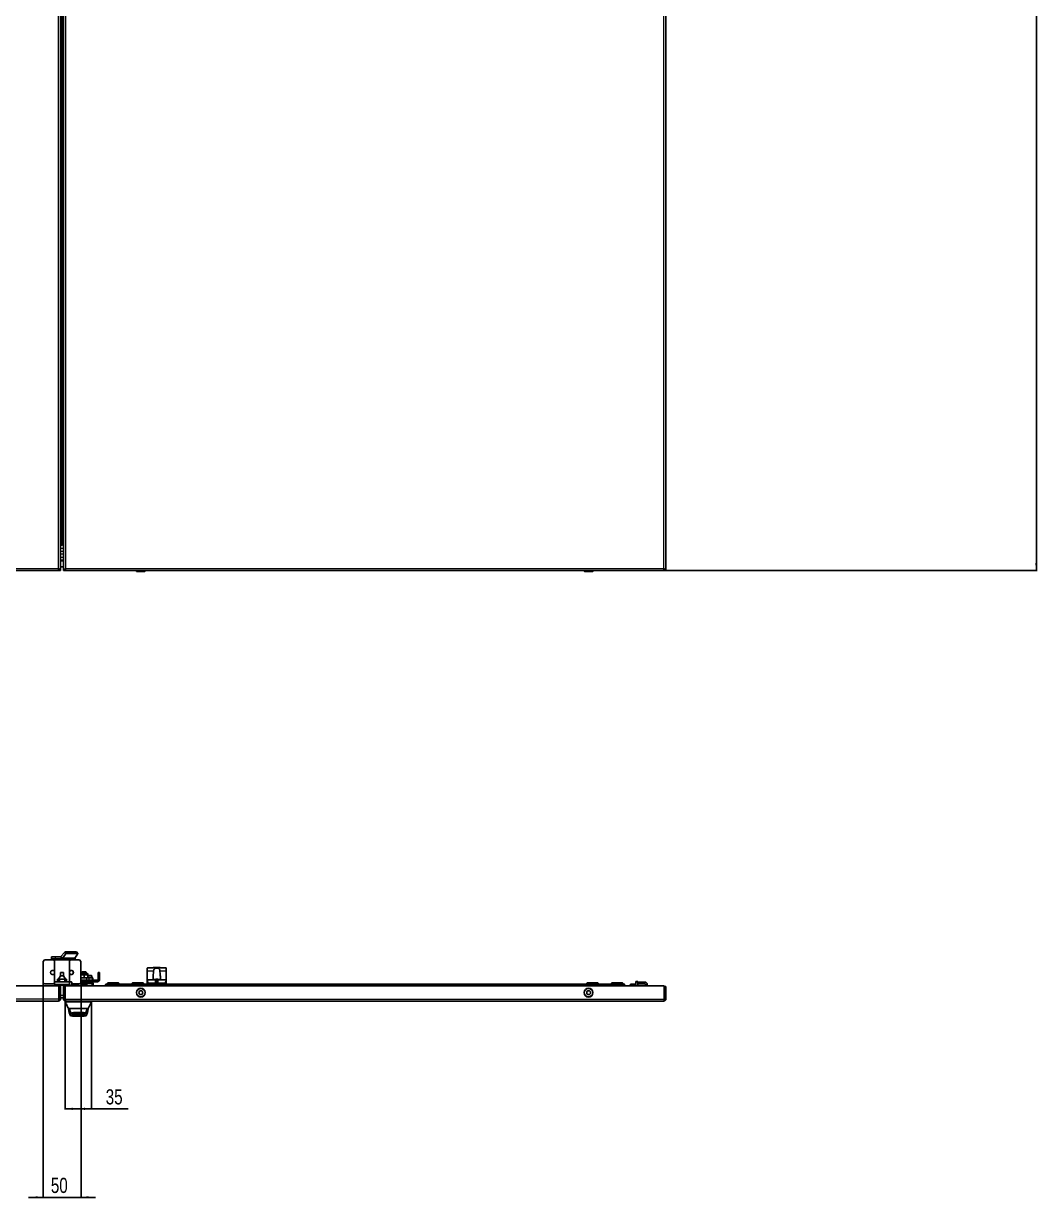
# Model space of a CAD drawing. Header units: millimetres. Extents: x -1685 to 3654, y -1920 to 1219.
# Drawn here: x 2315 to 3654, y -1920 to -370 of the extents above; entities that cross this region are included whole.
import ezdxf

# ---------------------------------------------------------------- set-up
doc = ezdxf.new("R2010")
doc.units = ezdxf.units.MM
doc.layers.add('FORMAT', color=7, linetype='Continuous')
doc.styles.add('SLDTEXTSTYLE0', font='TXT', dxfattribs={"width": 0.75})
doc.dimstyles.new('SLDDIMSTYLE0', dxfattribs={"dimtxt": 20, "dimasz": 10, "dimexe": 0, "dimexo": 0.0625, "dimgap": 5, "dimtad": 2, "dimdec": 1, "dimrnd": 1e-09, "dimzin": 12, "dimdsep": 46, "dimtxsty": 'SLDTEXTSTYLE0', "dimsah": 1, "dimcen": 0.09, "dimadec": 0, "dimazin": 3, "dimtfac": 1, "dimtofl": 0, "dimtmove": 0, "dimatfit": 3, "dimfxl": 0, "dimfrac": 2, "dimtolj": 1, "dimtzin": 12, "dimarcsym": 0})
doc.dimstyles.new('SLDDIMSTYLE1', dxfattribs={"dimtxt": 20, "dimasz": 10, "dimexe": 0, "dimexo": 0.0625, "dimgap": 5, "dimtad": 2, "dimdec": 1, "dimrnd": 1e-09, "dimzin": 12, "dimdsep": 46, "dimtxsty": 'SLDTEXTSTYLE0', "dimsah": 1, "dimcen": 0.09, "dimadec": 0, "dimazin": 3, "dimtfac": 1, "dimtmove": 0, "dimatfit": 0, "dimfxl": 0, "dimfrac": 2, "dimtolj": 1, "dimtzin": 12, "dimarcsym": 0})

# ---------------------------------------------------------------- blocks, each defined once
blk = doc.blocks.new('_D')
at = {"layer": 'FORMAT'}
for p, q in [((3161, 863.3), (3653.2, 863.3)), ((3652.2, -1091.7), (3652.2, 863.3)), ((3161, -1091.7), (3653.2, -1091.7))]:
    blk.add_line(p, q, dxfattribs=at)
for points in [[(3652.2, 863.3), (3650.6, 853.3), (3653.7, 853.3)], [(3652.2, -1091.7), (3653.7, -1081.7), (3650.6, -1081.7)]]:
    blk.add_solid(points, dxfattribs=at)
at = {"layer": 'FORMAT', "insert": (3626.4, -143.7), "char_height": 20, "attachment_point": 1, "rotation": 90, "style": 'SLDTEXTSTYLE0'}
blk.add_mtext('1955', dxfattribs=at)
blk = doc.blocks.new('_D_13')
at = {"layer": 'FORMAT'}
for p, q in [((2341.3, -1634.9), (2341.3, -1919.5)), ((2391.3, -1634.9), (2391.3, -1919.5)), ((2341.3, -1918.5), (2322, -1918.5)), ((2391.3, -1918.5), (2341.3, -1918.5)), ((2391.3, -1918.5), (2410.5, -1918.5))]:
    blk.add_line(p, q, dxfattribs=at)
for points in [[(2341.3, -1918.5), (2331.3, -1916.9), (2331.3, -1920)], [(2391.3, -1918.5), (2401.3, -1920), (2401.3, -1916.9)]]:
    blk.add_solid(points, dxfattribs=at)
at = {"layer": 'FORMAT', "insert": (2351.5, -1892.7), "char_height": 20, "attachment_point": 1, "style": 'SLDTEXTSTYLE0'}
blk.add_mtext('50', dxfattribs=at)
blk = doc.blocks.new('_D_14')
at = {"layer": 'FORMAT'}
for p, q in [((2370.3, -1660.5), (2370.3, -1802.7)), ((2405.3, -1660.5), (2405.3, -1802.7)), ((2370.3, -1801.7), (2405.3, -1801.7)), ((2405.3, -1801.7), (2453.4, -1801.7))]:
    blk.add_line(p, q, dxfattribs=at)
for points in [[(2370.3, -1801.7), (2380.3, -1803.2), (2380.3, -1800.2)], [(2405.3, -1801.7), (2395.3, -1800.2), (2395.3, -1803.2)]]:
    blk.add_solid(points, dxfattribs=at)
at = {"layer": 'FORMAT', "insert": (2423.9, -1775.9), "char_height": 20, "attachment_point": 1, "style": 'SLDTEXTSTYLE0'}
blk.add_mtext('35', dxfattribs=at)

msp = doc.modelspace()

# ---------------------------------------------------------------- linework, layer by layer
at = {"color": 8, "linetype": 'Continuous', "lineweight": 18}
for p, q in [((2361.65, -1089.07), (2361.65, 860.73)), ((3160.65, -1089.07), (3160.65, 860.73)), ((2365.27, -1058.8), (2365.27, 830.46)), ((2365.74, 830.48), (2365.74, -1058.82)), ((2366.31, -1058.48), (2366.31, 830.15)), ((2367.66, 830.15), (2367.66, -1058.48)), ((2370.85, -191.51), (2370.85, -1089.07)), ((2364.25, -1061.85), (2368.25, -1061.85)), ((2364.25, -1066.18), (2368.25, -1066.18)), ((2364.25, -1069.4), (2368.25, -1069.4)), ((2364.25, -1073.73), (2368.25, -1073.73)), ((2364.25, -1077.5), (2368.25, -1077.5)), ((2364.25, -1078.94), (2368.25, -1078.94)), ((1571.85, -1089.07), (2361.65, -1089.07)), ((2370.85, -1089.07), (3160.65, -1089.07)), ((2464.5, -1092.42), (2473.4, -1092.42)), ((2473.4, -1092.42), (2476, -1092.42)), ((3055.5, -1092.42), (3067, -1092.42)), ((2371.44, -1597.42), (2369.61, -1595.29)), ((2372.56, -1596.71), (2370.72, -1594.59)), ((2386.69, -1596.71), (2384.85, -1594.59)), ((2357.53, -1603.97), (2357.53, -1600.97)), ((2364.48, -1600.97), (2364.48, -1603.97)), ((2364.84, -1600.79), (2366.68, -1602.92)), ((2383.15, -1602.92), (2366.68, -1602.92)), ((2368.26, -1622.35), (2364.25, -1622.35)), ((2391.25, -1623.99), (2400.25, -1623.99)), ((2405.75, -1626.55), (2400.32, -1626.55)), ((2487.16, -1619.95), (2478.76, -1619.95)), ((2503.76, -1619.95), (2495.35, -1619.95)), ((2376.25, -1638.94), (2356.25, -1638.94)), ((2362.25, -1630.85), (2362.25, -1634.35)), ((2370.25, -1630.85), (2370.25, -1634.35)), ((2378.88, -1637.45), (2381.56, -1637.45)), ((2383.55, -1637.55), (2381.55, -1637.55)), ((2383.56, -1637.45), (2384.33, -1637.45)), ((2384.75, -1639.45), (2384.75, -1637.85)), ((2388.85, -1638.61), (2385.65, -1638.61)), ((2389.75, -1636.35), (2390.44, -1636.35)), ((2400.19, -1636.15), (2389.95, -1636.15)), ((2400.28, -1635.95), (2390.15, -1635.95)), ((2398.95, -1631.95), (2398.95, -1628.95)), ((2400.08, -1636.35), (2404.25, -1636.35)), ((2400.65, -1636.15), (2400.19, -1636.15)), ((2400.75, -1635.95), (2400.28, -1635.95)), ((2402.03, -1631.95), (2402.03, -1628.95)), ((2403.95, -1635.95), (2403.95, -1633.95)), ((2405.75, -1637.85), (2405.75, -1639.45)), ((2406.19, -1637.55), (2407.55, -1637.55)), ((2406.49, -1631.95), (2406.49, -1628.95)), ((2413.15, -1631.95), (2413.15, -1633.95)), ((2413.75, -1631.35), (2415.75, -1631.35)), ((2424.05, -1637.75), (2423.75, -1637.75)), ((2424.05, -1637.45), (2424.05, -1637.75)), ((2448.45, -1637.75), (2424.05, -1637.75)), ((2424.05, -1637.75), (2424.05, -1639.45)), ((2429.85, -1637.25), (2429.85, -1637.45)), ((2448.45, -1637.45), (2448.45, -1637.75)), ((2448.45, -1639.45), (2448.45, -1637.75)), ((2448.75, -1637.75), (2448.45, -1637.75)), ((2480.26, -1635.45), (2489.76, -1635.45)), ((2480.26, -1635.45), (2480.26, -1637.45)), ((2487.87, -1631.35), (2487.87, -1631.45)), ((2489.39, -1635.97), (2489.53, -1636.45)), ((2489.76, -1635.45), (2489.76, -1631.45)), ((2489.76, -1635.45), (2490.26, -1635.45)), ((2489.76, -1635.48), (2489.76, -1635.45)), ((2489.76, -1635.48), (2490.26, -1635.48)), ((2492.26, -1635.45), (2490.26, -1635.45)), ((2492.26, -1635.45), (2492.76, -1635.45)), ((2492.26, -1635.48), (2492.76, -1635.48)), ((2492.76, -1631.45), (2492.76, -1635.45)), ((2492.76, -1635.45), (2492.76, -1635.48)), ((2492.76, -1635.45), (2502.26, -1635.45)), ((2492.98, -1636.45), (2493.12, -1635.97)), ((2502.26, -1637.45), (2502.26, -1635.45)), ((3084.05, -1637.75), (3083.75, -1637.75)), ((3084.05, -1637.75), (3084.05, -1637.45)), ((3084.05, -1637.75), (3084.05, -1639.45)), ((3108.45, -1637.75), (3084.05, -1637.75)), ((3092.88, -1637.25), (3092.88, -1637.45)), ((3108.45, -1637.45), (3108.45, -1637.75)), ((3108.45, -1639.45), (3108.45, -1637.75)), ((3108.75, -1637.75), (3108.45, -1637.75)), ((3116.8, -1637.4), (3116.8, -1639.45)), ((3122.45, -1639.4), (3122.45, -1639.45)), ((3126.2, -1634.4), (3123.7, -1634.4)), ((3135.7, -1636.9), (3135.7, -1634.4)), ((3136.2, -1637.4), (3138.7, -1637.4)), ((2361.95, -1656.85), (1571.55, -1656.85)), ((2362.25, -1652.09), (2361.95, -1652.09)), ((2368.25, -1652.09), (2364.25, -1652.09)), ((2370.55, -1656.85), (3160.95, -1656.85)), ((2375.75, -1660.45), (2375.75, -1659.45)), ((2399.75, -1660.45), (2399.75, -1659.45))]:
    msp.add_line(p, q, dxfattribs=at)
at = {"color": 7, "linetype": 'Continuous', "lineweight": 25}
for p, q in [((2364.25, -1091.67), (2364.25, 863.33)), ((2368.25, 863.33), (2368.25, -1091.67)), ((3163.25, -1091.67), (3163.25, 863.33)), ((2364.25, -1053.87), (2364.39, -1053.87)), ((2364.25, -1057.87), (2364.8, -1057.87)), ((1571.55, -1091.67), (2361.95, -1091.67)), ((2361.95, -1089.95), (2361.95, -1091.67)), ((2364.25, -1091.67), (2362.25, -1091.67)), ((2364.25, -1086.67), (2368.25, -1086.67)), ((2368.25, -1091.67), (2370.25, -1091.67)), ((2370.55, -1091.67), (2370.55, -1089.97)), ((2370.55, -1091.67), (3160.95, -1091.67)), ((2464.5, -1091.67), (2464.5, -1092.42)), ((2473.26, -1092.67), (2464.75, -1092.67)), ((2475.75, -1092.67), (2473.26, -1092.67)), ((2476, -1092.42), (2476, -1091.67)), ((3055.5, -1091.67), (3055.5, -1092.42)), ((3066.75, -1092.67), (3055.75, -1092.67)), ((3067, -1092.42), (3067, -1091.67)), ((3160.95, -1089.67), (3160.95, -1091.67)), ((3163.25, -1091.67), (3161.25, -1091.67)), ((2369.61, -1595.29), (2364.84, -1600.79)), ((2384.85, -1594.59), (2370.72, -1594.59)), ((2386.98, -1596.81), (2385.14, -1594.69)), ((2343.25, -1605.35), (2341.25, -1607.35)), ((2341.25, -1634.85), (2341.25, -1607.35)), ((2343.25, -1605.35), (2354.5, -1605.35)), ((2352.53, -1600.97), (2352.53, -1603.97)), ((2357.53, -1600.97), (2352.53, -1600.97)), ((2357.53, -1603.97), (2352.53, -1603.97)), ((2356.25, -1607.1), (2354.5, -1605.35)), ((2376.25, -1605.35), (2356.25, -1605.35)), ((2356.25, -1605.35), (2356.25, -1634.35)), ((2364.48, -1600.97), (2357.53, -1600.97)), ((2364.48, -1603.97), (2357.53, -1603.97)), ((2381, -1603.97), (2364.48, -1603.97)), ((2371.44, -1597.42), (2366.68, -1602.92)), ((2386.69, -1596.71), (2372.56, -1596.71)), ((2376.25, -1605.35), (2376.25, -1634.35)), ((2378, -1605.35), (2376.25, -1607.1)), ((2378, -1605.35), (2389.25, -1605.35)), ((2383.76, -1604.27), (2380.76, -1604.27)), ((2380.76, -1605.35), (2380.76, -1604.27)), ((2383.15, -1602.92), (2386.72, -1597.8)), ((2383.76, -1605.35), (2383.76, -1604.27)), ((2391.25, -1607.35), (2389.25, -1605.35)), ((2391.25, -1607.35), (2391.25, -1634.85)), ((2364.25, -1626.35), (2361.75, -1630.85)), ((2364.25, -1622.35), (2364.25, -1626.35)), ((2364.25, -1626.35), (2368.26, -1626.35)), ((2364.75, -1621.85), (2367.76, -1621.85)), ((2368.26, -1622.35), (2368.26, -1626.35)), ((2368.26, -1626.35), (2370.75, -1630.85)), ((2380.76, -1620.6), (2380.76, -1619.97)), ((2380.76, -1620.6), (2381.2, -1620.6)), ((2380.76, -1623.74), (2380.76, -1620.6)), ((2391.29, -1622.95), (2391.25, -1622.95)), ((2391.25, -1624.95), (2392.86, -1624.95)), ((2391.29, -1622.95), (2399.22, -1622.95)), ((2392.75, -1620.95), (2392.25, -1621.45)), ((2392.25, -1621.45), (2392.25, -1622.95)), ((2398, -1621.45), (2392.25, -1621.45)), ((2392.75, -1620.95), (2397.54, -1620.95)), ((2395.39, -1625.4), (2392.86, -1624.95)), ((2397.86, -1624.95), (2392.86, -1624.95)), ((2395.39, -1628.51), (2395.39, -1625.4)), ((2397.54, -1620.95), (2397.75, -1620.95)), ((2398.25, -1621.45), (2397.75, -1620.95)), ((2400.32, -1625.4), (2397.86, -1624.95)), ((2400.25, -1624.95), (2397.86, -1624.95)), ((2398.25, -1621.45), (2398, -1621.45)), ((2398.25, -1622.95), (2398.25, -1621.45)), ((2400.25, -1624.95), (2400.25, -1623.99)), ((2400.26, -1624.95), (2400.25, -1624.95)), ((2400.32, -1624.99), (2400.26, -1624.95)), ((2400.32, -1628.51), (2400.32, -1625.4)), ((2400.32, -1625.95), (2405.15, -1625.95)), ((2400.65, -1625.95), (2400.65, -1625.4)), ((2405.75, -1628.95), (2405.75, -1626.55)), ((2413.75, -1631.35), (2413.75, -1621.95)), ((2415.75, -1621.95), (2413.75, -1621.95)), ((2415.75, -1631.35), (2415.75, -1621.95)), ((2478.76, -1616.12), (2478.76, -1619.95)), ((2478.76, -1631.45), (2478.76, -1619.95)), ((2485.77, -1615.56), (2480.26, -1615.56)), ((2486.67, -1615.51), (2486.14, -1615.51)), ((2486.41, -1627.24), (2486.41, -1629.83)), ((2495.85, -1615.45), (2486.67, -1615.45)), ((2496.37, -1615.51), (2495.85, -1615.5)), ((2496.11, -1629.83), (2496.11, -1627.24)), ((2502.26, -1615.56), (2496.74, -1615.56)), ((2503.76, -1616.12), (2503.76, -1619.95)), ((2503.76, -1631.45), (2503.76, -1619.95)), ((1571.55, -1639.45), (2361.95, -1639.45)), ((2341.25, -1634.85), (2343.25, -1636.85)), ((2354.5, -1636.85), (2343.25, -1636.85)), ((2354.5, -1636.85), (2356.25, -1635.1)), ((2376.25, -1634.35), (2356.25, -1634.35)), ((2356.25, -1634.35), (2356.25, -1637.85)), ((2376.25, -1637.85), (2356.25, -1637.85)), ((2356.25, -1637.85), (2356.25, -1638.94)), ((2356.25, -1638.94), (2356.25, -1639.45)), ((2360.25, -1630.85), (2360.25, -1634.35)), ((2360.25, -1630.85), (2361.75, -1630.85)), ((2361.75, -1630.85), (2370.75, -1630.85)), ((2361.95, -1656.85), (2361.95, -1639.45)), ((2364.25, -1639.45), (2362.25, -1639.45)), ((2362.25, -1656.85), (2362.25, -1639.45)), ((2362.75, -1630.85), (2362.75, -1634.35)), ((2364.25, -1656.85), (2364.25, -1639.45)), ((2368.25, -1639.45), (2370.25, -1639.45)), ((2368.25, -1656.85), (2368.25, -1639.45)), ((2369.75, -1630.85), (2369.75, -1634.35)), ((2370.25, -1656.85), (2370.25, -1639.45)), ((2370.55, -1656.85), (2370.55, -1639.45)), ((2370.55, -1639.45), (3160.95, -1639.45)), ((2370.75, -1630.85), (2372.25, -1630.85)), ((2372.25, -1634.35), (2372.25, -1630.85)), ((2376.25, -1633.95), (2378.88, -1633.95)), ((2376.25, -1634.35), (2376.25, -1637.85)), ((2376.25, -1637.85), (2376.25, -1638.94)), ((2376.25, -1638.94), (2376.25, -1639.45)), ((2379.32, -1634.39), (2378.59, -1639.45)), ((2381.55, -1637.85), (2378.82, -1637.85)), ((2379.32, -1634.39), (2378.88, -1633.95)), ((2389.25, -1636.85), (2378.96, -1636.85)), ((2381.62, -1636.85), (2381.55, -1637.55)), ((2381.55, -1639.45), (2381.55, -1637.55)), ((2383.55, -1639.45), (2383.55, -1637.55)), ((2384.25, -1637.85), (2383.55, -1637.85)), ((2384.25, -1637.85), (2384.25, -1639.45)), ((2385.65, -1638.4), (2385.65, -1639.45)), ((2388.85, -1638.4), (2385.65, -1638.4)), ((2385.65, -1639.15), (2388.85, -1639.15)), ((2388.85, -1639.45), (2388.85, -1638.4)), ((2389.25, -1636.85), (2391.25, -1634.85)), ((2398.95, -1628.95), (2391.25, -1628.95)), ((2391.25, -1631.95), (2413.15, -1631.95)), ((2391.25, -1633.95), (2413.15, -1633.95)), ((2395.39, -1628.51), (2392.86, -1628.95)), ((2393.9, -1637.8), (2393.9, -1637.85)), ((2394.19, -1637.4), (2394.19, -1637.85)), ((2394.2, -1637.85), (2394.2, -1637.4)), ((2394.37, -1637.85), (2394.2, -1637.82)), ((2394.37, -1637.39), (2394.37, -1637.85)), ((2394.41, -1637.85), (2394.41, -1637.39)), ((2395.17, -1637.77), (2395.17, -1637.85)), ((2395.2, -1637.79), (2395.2, -1637.85)), ((2395.25, -1637.82), (2395.2, -1637.85)), ((2396.1, -1637.85), (2396.1, -1637.53)), ((2396.31, -1637.85), (2396.31, -1637.82)), ((2396.61, -1637.75), (2396.61, -1637.85)), ((2396.64, -1637.75), (2396.64, -1637.85)), ((2400.32, -1628.51), (2397.86, -1628.95)), ((2402.03, -1628.95), (2398.95, -1628.95)), ((2400.25, -1628.95), (2400.26, -1628.95)), ((2404.25, -1635.85), (2400.72, -1635.85)), ((2400.75, -1635.95), (2400.75, -1633.95)), ((2406.49, -1628.95), (2402.03, -1628.95)), ((2406.25, -1639.45), (2406.25, -1637.85)), ((2406.76, -1628.95), (2406.49, -1628.95)), ((2406.76, -1631.95), (2406.76, -1628.95)), ((2407.55, -1637.55), (2407.55, -1639.45)), ((2423.75, -1639.45), (2423.75, -1637.75)), ((2424.05, -1637.45), (2448.45, -1637.45)), ((2426.75, -1635.45), (2426.25, -1635.95)), ((2426.25, -1635.95), (2426.25, -1637.45)), ((2441.25, -1635.95), (2426.25, -1635.95)), ((2426.75, -1635.45), (2440.75, -1635.45)), ((2428.61, -1637.25), (2428.61, -1637.45)), ((2432.42, -1637.25), (2432.42, -1637.45)), ((2432.42, -1637.25), (2433.22, -1637.25)), ((2433.22, -1637.25), (2433.22, -1637.45)), ((2433.22, -1637.25), (2435.1, -1637.25)), ((2434.55, -1637.25), (2434.55, -1637.23)), ((2435.1, -1637.25), (2435.1, -1637.45)), ((2435.1, -1637.25), (2436.14, -1637.25)), ((2436.14, -1637.25), (2436.14, -1637.45)), ((2436.14, -1637.25), (2437.55, -1637.25)), ((2437.71, -1637.23), (2437.71, -1637.45)), ((2437.8, -1637.25), (2437.8, -1637.45)), ((2437.8, -1637.25), (2439.16, -1637.25)), ((2439.16, -1637.25), (2439.16, -1637.45)), ((2439.16, -1637.25), (2441.15, -1637.25)), ((2441.25, -1635.95), (2440.75, -1635.45)), ((2441.15, -1637.25), (2441.15, -1637.45)), ((2441.15, -1637.25), (2444.11, -1637.25)), ((2441.25, -1637.25), (2441.25, -1635.95)), ((2444.11, -1637.25), (2444.11, -1637.45)), ((3083.75, -1637.45), (2448.75, -1637.45)), ((2448.75, -1637.45), (2448.75, -1637.75)), ((2448.75, -1637.75), (2448.75, -1638.4)), ((2448.75, -1638.4), (2448.75, -1639.45)), ((2459.25, -1635.45), (2458.75, -1635.95)), ((2458.75, -1635.95), (2458.75, -1637.45)), ((2473.75, -1635.95), (2458.75, -1635.95)), ((2459.25, -1635.45), (2473.25, -1635.45)), ((2473.75, -1635.95), (2473.25, -1635.45)), ((2473.75, -1637.45), (2473.75, -1635.95)), ((2478.76, -1632.33), (2478.76, -1631.45)), ((2478.76, -1631.45), (2492.26, -1631.45)), ((2478.76, -1637.45), (2478.76, -1632.33)), ((2483.63, -1631.35), (2483.63, -1631.45)), ((2483.78, -1631.35), (2483.78, -1631.45)), ((2483.9, -1631.35), (2483.9, -1631.45)), ((2484.71, -1631.35), (2483.9, -1631.35)), ((2484.71, -1631.35), (2484.71, -1631.45)), ((2484.86, -1631.35), (2484.86, -1631.45)), ((2484.98, -1631.35), (2484.98, -1631.45)), ((2485.31, -1631.35), (2485.31, -1631.45)), ((2485.5, -1631.35), (2485.5, -1631.45)), ((2486.03, -1631.35), (2486.03, -1631.45)), ((2486.51, -1631.35), (2486.51, -1631.45)), ((2486.68, -1631.35), (2486.68, -1631.45)), ((2487.13, -1631.35), (2487.13, -1631.45)), ((2487.28, -1631.35), (2487.28, -1631.45)), ((2487.4, -1631.35), (2487.4, -1631.45)), ((2487.71, -1631.35), (2487.71, -1631.45)), ((2488.99, -1631.35), (2487.87, -1631.35)), ((2488.99, -1631.35), (2488.99, -1631.45)), ((2489.12, -1631.35), (2489.12, -1631.45)), ((2489.32, -1631.35), (2489.32, -1631.45)), ((2489.33, -1631.35), (2489.33, -1631.45)), ((2489.92, -1631.35), (2489.33, -1631.35)), ((2489.92, -1631.35), (2489.92, -1631.45)), ((2490.82, -1631.35), (2490.24, -1631.35)), ((2490.26, -1631.45), (2492.26, -1631.45)), ((2490.26, -1635.45), (2490.26, -1631.45)), ((2490.26, -1635.45), (2490.26, -1635.48)), ((2490.53, -1631.13), (2490.51, -1630.9)), ((2490.75, -1631.13), (2490.73, -1630.83)), ((2490.82, -1631.35), (2490.82, -1631.45)), ((2490.83, -1631.35), (2490.83, -1631.45)), ((2490.83, -1631.35), (2491.01, -1631.35)), ((2491.01, -1631.35), (2491.01, -1631.45)), ((2491.01, -1631.35), (2491.01, -1631.35)), ((2491.02, -1631.35), (2491.02, -1631.45)), ((2491.18, -1631.35), (2491.18, -1631.45)), ((2491.98, -1631.35), (2491.18, -1631.35)), ((2491.98, -1631.35), (2491.98, -1631.45)), ((2492.12, -1631.35), (2492.12, -1631.45)), ((2492.2, -1630.85), (2492.2, -1630.83)), ((2492.24, -1631.35), (2492.24, -1631.45)), ((2492.26, -1631.45), (2492.26, -1635.45)), ((2492.26, -1635.48), (2492.26, -1635.45)), ((2492.27, -1631.39), (2492.53, -1631.38)), ((2492.67, -1631.35), (2492.67, -1631.45)), ((2492.76, -1630.94), (2492.76, -1630.9)), ((2492.76, -1631.45), (2503.76, -1631.45)), ((2492.79, -1631.35), (2492.79, -1631.45)), ((2493.16, -1631.35), (2493.16, -1631.45)), ((2493.41, -1631.35), (2493.41, -1631.45)), ((2493.53, -1631.35), (2493.53, -1631.45)), ((2493.68, -1631.35), (2493.68, -1631.45)), ((2493.8, -1631.35), (2493.8, -1631.45)), ((2494.23, -1631.35), (2494.23, -1631.45)), ((2494.26, -1631.35), (2494.23, -1631.35)), ((2494.26, -1631.35), (2494.26, -1631.45)), ((2494.3, -1631.35), (2494.3, -1631.45)), ((2494.46, -1631.35), (2494.46, -1631.45)), ((2494.81, -1631.35), (2494.81, -1631.45)), ((2495.3, -1631.35), (2495.3, -1631.45)), ((2495.5, -1631.35), (2495.5, -1631.45)), ((2495.84, -1631.35), (2495.84, -1631.45)), ((2495.99, -1631.35), (2495.99, -1631.45)), ((2497.06, -1631.35), (2495.99, -1631.35)), ((2497.06, -1631.35), (2497.06, -1631.45)), ((2497.37, -1631.35), (2497.37, -1631.45)), ((2497.53, -1631.35), (2497.53, -1631.45)), ((2497.91, -1631.35), (2497.91, -1631.45)), ((2498.66, -1631.35), (2497.91, -1631.35)), ((2498.66, -1631.35), (2498.66, -1631.45)), ((2503.76, -1632.33), (2503.76, -1631.45)), ((2503.76, -1632.33), (2503.76, -1637.45)), ((3059.25, -1635.45), (3058.75, -1635.95)), ((3058.75, -1635.95), (3058.75, -1637.45)), ((3073.75, -1635.95), (3058.75, -1635.95)), ((3059.25, -1635.45), (3073.25, -1635.45)), ((3073.75, -1635.95), (3073.25, -1635.45)), ((3073.75, -1637.45), (3073.75, -1635.95)), ((3083.75, -1637.45), (3083.75, -1637.75)), ((3083.75, -1638.4), (3083.75, -1637.75)), ((3083.75, -1638.4), (3083.75, -1639.45)), ((3084.05, -1637.45), (3108.45, -1637.45)), ((3088.4, -1637.25), (3088.4, -1637.45)), ((3088.4, -1637.25), (3088.76, -1637.25)), ((3088.76, -1637.25), (3088.76, -1637.45)), ((3088.76, -1637.25), (3089, -1637.25)), ((3089, -1637.25), (3089, -1637.45)), ((3089, -1637.25), (3089.11, -1637.25)), ((3089.11, -1637.25), (3089.11, -1637.45)), ((3090.14, -1637.25), (3090.14, -1637.45)), ((3090.14, -1637.25), (3090.79, -1637.25)), ((3090.82, -1637.25), (3090.82, -1637.45)), ((3090.82, -1637.25), (3091.15, -1637.25)), ((3091.15, -1637.25), (3091.15, -1637.45)), ((3091.75, -1635.45), (3091.25, -1635.95)), ((3091.25, -1635.95), (3091.25, -1637.25)), ((3106.25, -1635.95), (3091.25, -1635.95)), ((3091.75, -1635.45), (3105.75, -1635.45)), ((3094.47, -1637.45), (3094.47, -1637.23)), ((3094.6, -1637.25), (3095.38, -1637.25)), ((3095.38, -1637.25), (3095.38, -1637.45)), ((3095.38, -1637.25), (3096.18, -1637.25)), ((3096.18, -1637.25), (3096.18, -1637.45)), ((3096.18, -1637.25), (3096.67, -1637.25)), ((3096.67, -1637.25), (3096.67, -1637.45)), ((3096.67, -1637.25), (3098.06, -1637.25)), ((3097.69, -1637.23), (3097.69, -1637.25)), ((3098.06, -1637.25), (3098.06, -1637.45)), ((3098.06, -1637.25), (3099.1, -1637.25)), ((3099.1, -1637.25), (3099.1, -1637.45)), ((3100.15, -1637.25), (3100.15, -1637.45)), ((3100.15, -1637.25), (3102.12, -1637.25)), ((3102.12, -1637.25), (3102.12, -1637.45)), ((3102.12, -1637.25), (3104.11, -1637.25)), ((3104.11, -1637.25), (3104.11, -1637.45)), ((3106.25, -1635.95), (3105.75, -1635.45)), ((3106.25, -1637.45), (3106.25, -1635.95)), ((3108.75, -1637.75), (3108.75, -1639.45)), ((3116.2, -1639.45), (3116.2, -1638)), ((3122.2, -1637.4), (3116.8, -1637.4)), ((3122.2, -1639.45), (3122.2, -1637.4)), ((3123.7, -1639.4), (3122.45, -1639.4)), ((3123.7, -1634.4), (3123.7, -1633.9)), ((3123.7, -1633.9), (3126.2, -1633.9)), ((3123.7, -1639.45), (3123.7, -1634.4)), ((3126.2, -1633.9), (3126.2, -1634.4)), ((3126.2, -1639.45), (3126.2, -1634.4)), ((3126.7, -1634.4), (3126.2, -1634.45)), ((3131.65, -1639.4), (3126.2, -1639.4)), ((3128.7, -1634.4), (3126.7, -1634.4)), ((3126.7, -1636.9), (3128.7, -1636.9)), ((3128.7, -1636.9), (3128.7, -1634.4)), ((3128.7, -1634.4), (3135.7, -1634.4)), ((3128.7, -1636.9), (3135.7, -1636.9)), ((3131.7, -1639.45), (3131.65, -1639.4)), ((3131.65, -1639.45), (3131.65, -1639.4)), ((3136.2, -1639.45), (3136.2, -1637.4)), ((3138.7, -1639.45), (3138.7, -1637.4)), ((3160.95, -1656.85), (3160.95, -1639.45)), ((3163.25, -1640.45), (3161.25, -1640.45)), ((3161.25, -1656.85), (3161.25, -1640.45)), ((3163.25, -1656.85), (3163.25, -1640.45)), ((2362.25, -1655.35), (2361.95, -1655.35)), ((2364.25, -1656.85), (2362.25, -1656.85)), ((2362.25, -1657.03), (2362.25, -1657.45)), ((2368.25, -1655.35), (2364.25, -1655.35)), ((2368.25, -1656.85), (2370.25, -1656.85)), ((2370.25, -1657.45), (2370.25, -1656.85)), ((3163.25, -1656.85), (3161.25, -1656.85)), ((2361.65, -1659.45), (1571.85, -1659.45)), ((2370.25, -1660.45), (2370.25, -1659.45)), ((2370.85, -1659.45), (2370.25, -1659.45)), ((3160.65, -1659.45), (2370.85, -1659.45)), ((2377.16, -1669.45), (2374.75, -1669.45)), ((2374.79, -1669.45), (2374.79, -1669.66)), ((2399.75, -1660.45), (2375.75, -1660.45)), ((2398.35, -1669.45), (2377.16, -1669.45)), ((2400.75, -1669.45), (2398.35, -1669.45)), ((2400.72, -1669.66), (2400.72, -1669.45)), ((2400.75, -1669.45), (2405.28, -1660.4)), ((2405.25, -1660.45), (2405.25, -1659.45)), ((2381.92, -1676.44), (2393.52, -1676.44)), ((2381.92, -1676.44), (2382.07, -1676.44))]:
    msp.add_line(p, q, dxfattribs=at)
at = {"color": 7, "linetype": 'Continuous', "lineweight": 25, "flags": 128}
for points in [[(2386.72, -1597.8), (2386.87, -1597.57), (2386.97, -1597.36), (2387.03, -1597.17), (2387.05, -1597.01), (2387.02, -1596.88), (2386.95, -1596.79), (2386.84, -1596.73), (2386.69, -1596.71)], [(2396.61, -1637.8), (2396.6, -1637.81), (2396.31, -1637.85)], [(3161.25, -1645.95), (3161.12, -1645.7), (3160.95, -1645.44)], [(3160.95, -1654.47), (3161.12, -1654.2), (3161.25, -1653.95)], [(2378.64, -1676.88), (2378.28, -1675.99), (2378.18, -1675.72)], [(2397.45, -1675.4), (2397.23, -1675.99), (2396.87, -1676.88)]]:
    msp.add_lwpolyline(points, dxfattribs=at)
at = {"color": 8, "linetype": 'Continuous', "lineweight": 18, "flags": 128}
for points in [[(3160.95, -1646.03), (3161.25, -1646.62), (3161.25, -1646.64)], [(3161.25, -1653.27), (3161.25, -1653.29), (3160.95, -1653.88)]]:
    msp.add_lwpolyline(points, dxfattribs=at)
at = {"color": 7, "linetype": 'Continuous', "lineweight": 25}
for centre, radius in [((2470.25, -1648.45), 5.75), ((3061.25, -1648.45), 5.75), ((2470.25, -1648.45), 2.5), ((3061.25, -1648.45), 2.5)]:
    msp.add_circle(centre, radius, dxfattribs=at)
at = {"color": 8, "linetype": 'Continuous', "lineweight": 18}
for centre in [(2470.25, -1648.45), (3061.25, -1648.45)]:
    msp.add_circle(centre, 5.5, dxfattribs=at)
at = {"color": 7, "linetype": 'Continuous', "lineweight": 25}
for centre, radius, start, end in [((2464.75, -1092.42), 0.25, 180, 270), ((2475.75, -1092.42), 0.25, 270, 0), ((3055.75, -1092.42), 0.25, 180, 270), ((3066.75, -1092.42), 0.25, 270, 0), ((2371.14, -1596.47), 1.93, 102.48392, 142.40224), ((2384.89, -1594.93), 0.349, 43.92833, 95.92878), ((2364.47, -1600.48), 0.488, 270.87936, 320.24354), ((2364.43, -1601.04), 2.93, 270.87936, 320.24354), ((2372.97, -1598.59), 1.93, 102.48392, 142.40224), ((2353.75, -1621.85), 2.75, 24.61998, 335.38002), ((2364.75, -1622.35), 0.5, 90, 180), ((2367.76, -1622.35), 0.5, 0, 90), ((2378.75, -1621.85), 2.75, 204.61998, 155.38002), ((2399.22, -1623.99), 1.03, 0, 90), ((2405.15, -1626.55), 0.6, 0, 90), ((2385.15, -1637.55), 1.6, 154.05552, 180), ((2395.25, -1628.95), 9, 233.1301, 260.06184), ((2395.38, -1629.23), 8.7, 247.04384, 262.19579), ((2394.97, -1631.16), 6.77, 243.84337, 260.92447), ((2394, -1630.33), 7.07, 264.24699, 275.75301), ((2395.03, -1635.2), 2.78, 231.39719, 252.55931), ((2394.59, -1633.07), 4.83, 261.51445, 261.84337), ((2394.4, -1637.69), 0.261, 216.15143, 217.25209), ((2395.33, -1629.01), 8.89, 263.76729, 264.01043), ((2395.93, -1634.98), 2.97, 239.17887, 255.2323), ((2396.1, -1636.24), 1.79, 219.07445, 243.97081), ((2394.53, -1633.64), 4.26, 278.69652, 279.04651), ((2395.98, -1633.64), 4.26, 260.95349, 261.30348), ((2394.5, -1634.78), 3.19, 285.22643, 309.29893), ((2395.09, -1636.71), 1.52, 311.59883, 339.64636), ((2395.18, -1629.01), 8.89, 275.98957, 276.23271), ((2394.98, -1630.85), 7.09, 279.44276, 293.2387), ((2395.92, -1633.07), 4.83, 278.15663, 278.48555), ((2395.4, -1629.8), 8.14, 278.72305, 291.64085), ((2395.25, -1628.95), 9, 279.93816, 306.8699), ((2398.09, -1636), 1.4, 257.05409, 282.94591), ((2400.5, -1635.95), 0.25, 306.8699, 0), ((2403.95, -1637.55), 3.6, 0, 90), ((2413.15, -1631.35), 0.6, 270, 0), ((2413.15, -1631.35), 2.6, 270, 0), ((2424.05, -1637.75), 0.3, 90, 180), ((2448.45, -1637.75), 0.3, 0, 90), ((2491.26, -1642.45), 6.25, 106.01339, 126.8699), ((2491.25, -1638.75), 8, 100.36105, 112.33165), ((2489.26, -1635.48), 1, 286.01339, 0), ((2490.5, -1634.61), 3.79, 92.89181, 101.41741), ((2491.37, -1633.07), 2.34, 111.72177, 124.60369), ((2490.58, -1638.39), 7.26, 85.75775, 94.24225), ((2490.21, -1631.42), 0.598, 60.52387, 80.98963), ((2491.01, -1638.38), 7.56, 92.05637, 94.65981), ((2490.52, -1635.17), 4.35, 79.33098, 87.2142), ((2494.51, -1631.88), 3.47, 163.53436, 167.76578), ((2491.99, -1635.17), 4.35, 92.7858, 100.66902), ((2491.5, -1638.36), 7.54, 81.91714, 87.9462), ((2492.28, -1631.35), 0.529, 98.37942, 107.95469), ((2492.01, -1634.61), 3.79, 78.58259, 87.10819), ((2493.26, -1635.48), 1, 180, 253.98661), ((2491.18, -1637.17), 6.42, 69.70137, 77.56561), ((2491.25, -1638.75), 8, 70.17456, 79.63895), ((2491.26, -1638.71), 7.96, 71.95242, 79.10923), ((2491.26, -1642.45), 6.25, 53.1301, 73.98661), ((2493.57, -1631.75), 0.629, 75.56061, 104.43939), ((3084.05, -1637.75), 0.3, 90, 180), ((3108.45, -1637.75), 0.3, 0, 90), ((3116.8, -1638), 0.6, 90, 180), ((3122.45, -1639.15), 0.25, 180, 270), ((3126.7, -1637.4), 0.5, 90, 180), ((3135.7, -1637.4), 3, 0, 90), ((3135.7, -1637.4), 0.5, 0, 90), ((3153.75, -1649.95), 7.5, 343.7398, 16.2602), ((2366.82, -1669.66), 7.98, 358.26695, 359.99994), ((2401.64, -1667.1), 27, 185.96099, 206.16954), ((2387.75, -1669.45), 11.4, 180, 210.87421), ((2387.75, -1669.45), 11.4, 329.05608, 0), ((2373.87, -1667.1), 27, 333.83046, 354.03918), ((2408.69, -1669.66), 7.98, 180, 181.7325), ((2387.75, -1597.66), 82, 262.75342, 277.24658), ((2379.1, -1676.69), 0.5, 203.04365, 263.74905), ((2387.75, -1597.66), 80, 263.74905, 276.25095), ((2396.41, -1676.69), 0.5, 276.25095, 336.95635)]:
    msp.add_arc(centre, radius, start, end, dxfattribs=at)
at = {"color": 8, "linetype": 'Continuous', "lineweight": 18}
for centre, radius, start, end in [((2491.26, -1642.45), 6.75, 106.01339, 132.20545), ((2489.26, -1635.48), 0.5, 286.01339, 0), ((2493.26, -1635.48), 0.5, 180, 253.98661), ((2491.26, -1642.45), 6.75, 47.79455, 73.98661)]:
    msp.add_arc(centre, radius, start, end, dxfattribs=at)
at = {"color": 7, "linetype": 'Continuous', "lineweight": 25}
for points in [[(2361.65, -1089.07), (2361.68, -1089.41), (2361.73, -1090.09), (2361.8, -1090.95), (2361.88, -1091.55), (2361.93, -1091.63), (2361.95, -1091.67)], [(2370.55, -1091.67), (2370.58, -1091.63), (2370.63, -1091.55), (2370.7, -1090.95), (2370.78, -1090.09), (2370.83, -1089.41), (2370.85, -1089.07)], [(3160.65, -1089.07), (3160.68, -1089.15), (3160.73, -1089.3), (3160.8, -1089.5), (3160.88, -1089.64), (3160.93, -1089.66), (3160.95, -1089.67)], [(3160.65, -1089.07), (3160.68, -1089.41), (3160.73, -1090.09), (3160.8, -1090.95), (3160.88, -1091.55), (3160.93, -1091.63), (3160.95, -1091.67)], [(3161.25, -1091.67), (3161.22, -1091.24), (3161.14, -1090.37), (3160.82, -1089.5), (3160.65, -1089.07)], [(3163.25, -1091.67), (3163.22, -1091.45), (3163.14, -1091.02), (3162.54, -1090.37), (3161.68, -1089.72), (3161, -1089.29), (3160.65, -1089.07)], [(2380.46, -1603.97), (2380.54, -1603.99), (2380.7, -1604.03), (2380.74, -1604.19), (2380.76, -1604.27)], [(2383.15, -1602.92), (2383, -1603.07), (2382.71, -1603.39), (2382.17, -1603.71), (2381.6, -1603.93), (2381.2, -1603.96), (2381, -1603.97)], [(2404.25, -1635.85), (2404.52, -1635.88), (2405.04, -1635.94), (2405.7, -1636.41), (2406.16, -1637.07), (2406.22, -1637.59), (2406.25, -1637.85)], [(2361.65, -1657.45), (2361.82, -1657.42), (2362.14, -1657.34), (2362.22, -1657.02), (2362.25, -1656.85)], [(2361.65, -1659.45), (2362, -1659.41), (2362.68, -1659.34), (2363.54, -1658.74), (2364.14, -1657.88), (2364.22, -1657.19), (2364.25, -1656.85)], [(2361.95, -1656.85), (2361.93, -1657.19), (2361.88, -1657.88), (2361.8, -1658.74), (2361.73, -1659.34), (2361.68, -1659.41), (2361.65, -1659.45)], [(2370.85, -1659.45), (2370.83, -1659.41), (2370.78, -1659.34), (2370.7, -1658.74), (2370.63, -1657.88), (2370.58, -1657.19), (2370.55, -1656.85)], [(3160.95, -1656.85), (3160.93, -1657.19), (3160.88, -1657.88), (3160.8, -1658.74), (3160.73, -1659.34), (3160.68, -1659.41), (3160.65, -1659.45)]]:
    msp.add_open_spline(points, degree=3, dxfattribs=at)
for points, knots in [([(2362.25, -1091.67), (2362.23, -1091.29), (2362.18, -1090.67), (2361.92, -1089.8), (2361.74, -1089.31), (2361.65, -1089.07)], [0, 0, 0, 0, 0.4375, 0.7156903, 1, 1, 1, 1]), ([(2364.25, -1091.67), (2364.23, -1091.48), (2364.16, -1091.08), (2363.63, -1090.45), (2362.76, -1089.77), (2362.03, -1089.31), (2361.65, -1089.07)], [0, 0, 0, 0, 0.2135062, 0.4683221, 0.7232409, 1, 1, 1, 1]), ([(2370.85, -1089.07), (2370.57, -1089.25), (2369.93, -1089.65), (2369.08, -1090.28), (2368.4, -1090.96), (2368.3, -1091.43), (2368.25, -1091.67)], [0, 0, 0, 0, 0.2113527, 0.4661677, 0.7210903, 1, 1, 1, 1]), ([(2370.85, -1089.07), (2370.72, -1089.45), (2370.49, -1090.07), (2370.29, -1090.94), (2370.27, -1091.42), (2370.25, -1091.67)], [0, 0, 0, 0, 0.4375, 0.7156903, 1, 1, 1, 1]), ([(2383.3, -1602.7), (2383.37, -1602.8), (2383.7, -1603.25), (2383.73, -1603.82), (2383.76, -1604.27)], [0, 0, 0, 0, 0.2227295, 1, 1, 1, 1]), ([(2392.86, -1624.95), (2392.8, -1624.95), (2392.26, -1624.96), (2391.73, -1625.1), (2391.25, -1625.22)], [0, 0, 0, 0, 0.1108998, 1, 1, 1, 1]), ([(2397.86, -1624.95), (2397.8, -1624.95), (2396.97, -1624.96), (2396.15, -1625.19), (2395.39, -1625.4)], [0, 0, 0, 0, 0.07020058, 1, 1, 1, 1]), ([(2400.25, -1624.95), (2400.26, -1624.96), (2400.28, -1624.98), (2400.31, -1625.22), (2400.32, -1625.4)], [0, 0, 0, 0, 0.2686336, 1, 1, 1, 1]), ([(2400.65, -1625.4), (2400.61, -1625.33), (2400.5, -1625.14), (2400.39, -1625.08), (2400.32, -1625.05)], [0, 0, 0, 0, 0.3559578, 1, 1, 1, 1]), ([(2480.26, -1615.56), (2480.09, -1615.56), (2479.75, -1615.57), (2479.31, -1615.63), (2478.97, -1615.75), (2478.78, -1615.92), (2478.76, -1616.06), (2478.76, -1616.12)], [0, 0, 0, 0, 0.2129003, 0.4257071, 0.6406126, 0.8533821, 1, 1, 1, 1]), ([(2485.77, -1615.56), (2485.88, -1615.55), (2486.01, -1615.53), (2486.12, -1615.52), (2486.14, -1615.51)], [0, 0, 0, 0, 0.78940274, 1, 1, 1, 1]), ([(2487.16, -1619.95), (2487.11, -1620.95), (2487, -1623.09), (2486.48, -1625.53), (2486.42, -1626.84), (2486.41, -1627.24)], [0, 0, 0, 0, 0.3788234, 0.8122279, 1, 1, 1, 1]), ([(2487.16, -1619.95), (2487.18, -1619.54), (2487.22, -1618.71), (2487.59, -1617.62), (2488.24, -1616.81), (2489.17, -1616.32), (2490.32, -1616.08), (2491.64, -1616.03), (2492.99, -1616.2), (2494.11, -1616.67), (2494.85, -1617.47), (2495.23, -1618.5), (2495.34, -1619.36), (2495.35, -1619.86), (2495.35, -1619.95)], [0, 0, 0, 0, 0.0885051, 0.1771377, 0.2628581, 0.3446937, 0.4304853, 0.5251934, 0.6256454, 0.7239113, 0.8124944, 0.894483, 0.9789968, 1, 1, 1, 1]), ([(2496.11, -1627.24), (2496.02, -1626.33), (2495.85, -1624.47), (2495.38, -1621.87), (2495.36, -1620.34), (2495.35, -1619.95)], [0, 0, 0, 0, 0.4176682, 0.852903, 1, 1, 1, 1]), ([(2496.37, -1615.51), (2496.39, -1615.52), (2496.5, -1615.53), (2496.63, -1615.55), (2496.74, -1615.56)], [0, 0, 0, 0, 0.1619735, 1, 1, 1, 1]), ([(2503.76, -1616.12), (2503.74, -1616.04), (2503.71, -1615.88), (2503.47, -1615.72), (2503.11, -1615.61), (2502.69, -1615.57), (2502.39, -1615.56), (2502.26, -1615.56)], [0, 0, 0, 0, 0.2056827, 0.4113459, 0.6186494, 0.8323389, 1, 1, 1, 1]), ([(2384.25, -1637.85), (2384.27, -1637.58), (2384.29, -1637.22), (2384.51, -1636.93), (2384.56, -1636.85)], [0, 0, 0, 0, 0.7344216, 1, 1, 1, 1]), ([(2392.86, -1628.95), (2392.8, -1628.95), (2392.26, -1628.95), (2391.73, -1628.81), (2391.25, -1628.68)], [0, 0, 0, 0, 0.11089982, 1, 1, 1, 1]), ([(2397.86, -1628.95), (2397.8, -1628.95), (2396.97, -1628.95), (2396.15, -1628.72), (2395.39, -1628.51)], [0, 0, 0, 0, 0.0702006, 1, 1, 1, 1]), ([(2400.25, -1628.95), (2400.26, -1628.95), (2400.28, -1628.92), (2400.31, -1628.68), (2400.32, -1628.51)], [0, 0, 0, 0, 0.2686336, 1, 1, 1, 1]), ([(2428.61, -1637.25), (2428.79, -1637.25), (2429.13, -1637.25), (2429.62, -1637.25), (2429.85, -1637.25)], [0, 0, 0, 0, 0.5367999, 1, 1, 1, 1]), ([(2429.85, -1637.25), (2430.22, -1637.25), (2430.92, -1637.25), (2431.77, -1637.25), (2432.23, -1637.25), (2432.25, -1637.25)], [0, 0, 0, 0, 0.5224374, 0.9756494, 1, 1, 1, 1]), ([(2478.76, -1632.33), (2478.78, -1632.5), (2478.84, -1632.93), (2479.31, -1633.87), (2479.83, -1634.76), (2480.19, -1635.34), (2480.25, -1635.45), (2480.26, -1635.45)], [0, 0, 0, 0, 0.1941403, 0.4852754, 0.8987792, 0.9967692, 1, 1, 1, 1]), ([(2483.78, -1631.35), (2483.76, -1631.35), (2483.71, -1631.35), (2483.66, -1631.35), (2483.64, -1631.35), (2483.63, -1631.35), (2483.63, -1631.35)], [0, 0, 0, 0, 0.2808356, 0.55925, 0.7791823, 1, 1, 1, 1]), ([(2483.9, -1631.35), (2483.9, -1631.35), (2483.9, -1631.35), (2483.87, -1631.35), (2483.82, -1631.35), (2483.79, -1631.35), (2483.78, -1631.35)], [0, 0, 0, 0, 0.2808879, 0.5594825, 0.7792702, 1, 1, 1, 1]), ([(2484.86, -1631.35), (2484.84, -1631.35), (2484.81, -1631.35), (2484.75, -1631.35), (2484.72, -1631.35), (2484.71, -1631.35)], [0, 0, 0, 0, 0.28063758, 0.56087676, 1, 1, 1, 1]), ([(2484.98, -1631.35), (2484.98, -1631.35), (2484.97, -1631.35), (2484.95, -1631.35), (2484.9, -1631.35), (2484.87, -1631.35), (2484.86, -1631.35)], [0, 0, 0, 0, 0.28094104, 0.55911367, 0.77908921, 1, 1, 1, 1]), ([(2485.5, -1631.35), (2485.44, -1631.35), (2485.33, -1631.35), (2485.32, -1631.35), (2485.31, -1631.35)], [0, 0, 0, 0, 0.5593117, 1, 1, 1, 1]), ([(2486.03, -1631.35), (2485.97, -1631.35), (2485.85, -1631.35), (2485.65, -1631.35), (2485.56, -1631.35), (2485.5, -1631.35)], [0, 0, 0, 0, 0.280496, 0.560765, 1, 1, 1, 1]), ([(2486.51, -1631.35), (2486.44, -1631.35), (2486.32, -1631.35), (2486.12, -1631.35), (2486.03, -1631.35)], [0, 0, 0, 0, 0.560137, 1, 1, 1, 1]), ([(2486.41, -1629.83), (2486.45, -1630.1), (2486.53, -1630.64), (2487.32, -1631.1), (2488.32, -1631.3), (2489.09, -1631.34), (2489.37, -1631.35)], [0, 0, 0, 0, 0.28915725, 0.57941109, 0.84753259, 1, 1, 1, 1]), ([(2486.68, -1631.35), (2486.67, -1631.35), (2486.66, -1631.35), (2486.55, -1631.35), (2486.51, -1631.35)], [0, 0, 0, 0, 0.5599138, 1, 1, 1, 1]), ([(2487.28, -1631.35), (2487.26, -1631.35), (2487.22, -1631.35), (2487.16, -1631.35), (2487.14, -1631.35), (2487.13, -1631.35), (2487.13, -1631.35)], [0, 0, 0, 0, 0.28076525, 0.5591779, 0.77917491, 1, 1, 1, 1]), ([(2487.4, -1631.35), (2487.4, -1631.35), (2487.39, -1631.35), (2487.37, -1631.35), (2487.32, -1631.35), (2487.29, -1631.35), (2487.28, -1631.35)], [0, 0, 0, 0, 0.280828, 0.5594169, 0.7793931, 1, 1, 1, 1]), ([(2487.87, -1631.35), (2487.85, -1631.35), (2487.8, -1631.35), (2487.74, -1631.35), (2487.71, -1631.35), (2487.71, -1631.35), (2487.71, -1631.35)], [0, 0, 0, 0, 0.2809514, 0.5599669, 0.7794314, 1, 1, 1, 1]), ([(2489.12, -1631.35), (2489.12, -1631.35), (2489.12, -1631.35), (2489.08, -1631.35), (2489.04, -1631.35), (2489, -1631.35), (2488.99, -1631.35)], [0, 0, 0, 0, 0.2807125, 0.5587014, 0.7790455, 1, 1, 1, 1]), ([(2489.33, -1631.35), (2489.32, -1631.35), (2489.32, -1631.35), (2489.32, -1631.35), (2489.32, -1631.35)], [0, 0, 0, 0, 0.5600811, 1, 1, 1, 1]), ([(2489.76, -1631.45), (2489.76, -1631.45), (2489.76, -1631.45), (2489.77, -1631.45), (2489.78, -1631.45), (2489.81, -1631.45), (2489.94, -1631.45), (2490.16, -1631.45), (2490.22, -1631.45), (2490.26, -1631.45)], [0, 0, 0, 0, 0.0016702, 0.0038887, 0.0095313, 0.0343611, 0.1327508, 0.5262135, 1, 1, 1, 1]), ([(2490.1, -1631.35), (2490.07, -1631.35), (2490.03, -1631.35), (2489.96, -1631.35), (2489.93, -1631.35), (2489.92, -1631.35)], [0, 0, 0, 0, 0.2812256, 0.5615217, 1, 1, 1, 1]), ([(2490.83, -1631.35), (2490.82, -1631.35), (2490.82, -1631.35), (2490.82, -1631.35), (2490.82, -1631.35)], [0, 0, 0, 0, 0.55950427, 1, 1, 1, 1]), ([(2491.18, -1631.35), (2491.16, -1631.35), (2491.11, -1631.35), (2491.06, -1631.35), (2491.03, -1631.35), (2491.03, -1631.35), (2491.02, -1631.35)], [0, 0, 0, 0, 0.2808549, 0.5597179, 0.7795181, 1, 1, 1, 1]), ([(2492.12, -1631.35), (2492.1, -1631.35), (2492.06, -1631.35), (2492, -1631.35), (2491.98, -1631.35), (2491.98, -1631.35), (2491.98, -1631.35)], [0, 0, 0, 0, 0.2808126, 0.5590988, 0.7791702, 1, 1, 1, 1]), ([(2492.24, -1631.35), (2492.24, -1631.35), (2492.24, -1631.35), (2492.21, -1631.35), (2492.16, -1631.35), (2492.13, -1631.35), (2492.12, -1631.35)], [0, 0, 0, 0, 0.2809124, 0.5594047, 0.7791083, 1, 1, 1, 1]), ([(2492.26, -1631.45), (2492.3, -1631.45), (2492.37, -1631.45), (2492.63, -1631.45), (2492.76, -1631.45), (2492.76, -1631.45)], [0, 0, 0, 0, 0.4754612, 0.9940565, 1, 1, 1, 1]), ([(2492.67, -1631.35), (2492.65, -1631.35), (2492.61, -1631.35), (2492.55, -1631.35), (2492.53, -1631.35), (2492.53, -1631.35), (2492.53, -1631.35)], [0, 0, 0, 0, 0.2808885, 0.5590229, 0.7791551, 1, 1, 1, 1]), ([(2492.79, -1631.35), (2492.79, -1631.35), (2492.79, -1631.35), (2492.76, -1631.35), (2492.72, -1631.35), (2492.69, -1631.35), (2492.67, -1631.35)], [0, 0, 0, 0, 0.28090024, 0.55949828, 0.77914832, 1, 1, 1, 1]), ([(2493.16, -1631.35), (2493.11, -1631.35), (2493, -1631.35), (2492.86, -1631.35), (2492.8, -1631.35), (2492.79, -1631.35), (2492.79, -1631.35)], [0, 0, 0, 0, 0.2809352, 0.5594866, 0.7792447, 1, 1, 1, 1]), ([(2493.41, -1631.35), (2493.37, -1631.35), (2493.29, -1631.35), (2493.2, -1631.35), (2493.16, -1631.35)], [0, 0, 0, 0, 0.5594415, 1, 1, 1, 1]), ([(2493.26, -1631.35), (2493.7, -1631.32), (2494.6, -1631.25), (2495.54, -1630.94), (2496.04, -1630.46), (2496.09, -1630.01), (2496.11, -1629.83)], [0, 0, 0, 0, 0.2559209, 0.5306766, 0.7999734, 1, 1, 1, 1]), ([(2493.53, -1631.35), (2493.53, -1631.35), (2493.52, -1631.35), (2493.45, -1631.35), (2493.41, -1631.35)], [0, 0, 0, 0, 0.56031283, 1, 1, 1, 1]), ([(2493.68, -1631.35), (2493.66, -1631.35), (2493.61, -1631.35), (2493.56, -1631.35), (2493.54, -1631.35), (2493.53, -1631.35), (2493.53, -1631.35)], [0, 0, 0, 0, 0.2809103, 0.559174, 0.7791663, 1, 1, 1, 1]), ([(2493.8, -1631.35), (2493.8, -1631.35), (2493.8, -1631.35), (2493.77, -1631.35), (2493.72, -1631.35), (2493.69, -1631.35), (2493.68, -1631.35)], [0, 0, 0, 0, 0.2808487, 0.55949, 0.7791576, 1, 1, 1, 1]), ([(2494.3, -1631.35), (2494.29, -1631.35), (2494.27, -1631.35), (2494.27, -1631.35), (2494.26, -1631.35)], [0, 0, 0, 0, 0.560691, 1, 1, 1, 1]), ([(2494.46, -1631.35), (2494.43, -1631.35), (2494.36, -1631.35), (2494.32, -1631.35), (2494.3, -1631.35)], [0, 0, 0, 0, 0.5595417, 1, 1, 1, 1]), ([(2494.81, -1631.35), (2494.74, -1631.35), (2494.62, -1631.35), (2494.51, -1631.35), (2494.46, -1631.35)], [0, 0, 0, 0, 0.56051383, 1, 1, 1, 1]), ([(2495.3, -1631.35), (2495.23, -1631.35), (2495.09, -1631.35), (2494.9, -1631.35), (2494.81, -1631.35)], [0, 0, 0, 0, 0.55921708, 1, 1, 1, 1]), ([(2495.5, -1631.35), (2495.49, -1631.35), (2495.48, -1631.35), (2495.36, -1631.35), (2495.3, -1631.35)], [0, 0, 0, 0, 0.5603404, 1, 1, 1, 1]), ([(2495.99, -1631.35), (2495.97, -1631.35), (2495.93, -1631.35), (2495.87, -1631.35), (2495.85, -1631.35), (2495.84, -1631.35), (2495.84, -1631.35)], [0, 0, 0, 0, 0.2808719, 0.5597012, 0.7793822, 1, 1, 1, 1]), ([(2497.53, -1631.35), (2497.48, -1631.35), (2497.39, -1631.35), (2497.37, -1631.35), (2497.37, -1631.35)], [0, 0, 0, 0, 0.5589475, 1, 1, 1, 1]), ([(2497.91, -1631.35), (2497.83, -1631.35), (2497.69, -1631.35), (2497.58, -1631.35), (2497.53, -1631.35)], [0, 0, 0, 0, 0.5597473, 1, 1, 1, 1]), ([(2502.26, -1635.45), (2502.26, -1635.45), (2502.33, -1635.34), (2502.68, -1634.76), (2503.21, -1633.87), (2503.68, -1632.93), (2503.73, -1632.5), (2503.76, -1632.33)], [0, 0, 0, 0, 0.0032308, 0.1012208, 0.5147246, 0.8058597, 1, 1, 1, 1]), ([(3089.11, -1637.25), (3089.26, -1637.25), (3089.52, -1637.25), (3089.95, -1637.25), (3090.14, -1637.25)], [0, 0, 0, 0, 0.5476433, 1, 1, 1, 1]), ([(3091.15, -1637.25), (3091.49, -1637.25), (3092.12, -1637.25), (3092.64, -1637.25), (3092.88, -1637.25)], [0, 0, 0, 0, 0.5367999, 1, 1, 1, 1]), ([(3092.88, -1637.25), (3093.21, -1637.25), (3093.82, -1637.25), (3094.38, -1637.25), (3094.42, -1637.25), (3094.43, -1637.25)], [0, 0, 0, 0, 0.41567843, 0.77627748, 1, 1, 1, 1]), ([(3099.28, -1637.25), (3099.32, -1637.25), (3099.61, -1637.25), (3099.9, -1637.25), (3100.15, -1637.25)], [0, 0, 0, 0, 0.1394984, 1, 1, 1, 1]), ([(2368.25, -1656.85), (2368.28, -1657.14), (2368.35, -1657.78), (2368.88, -1658.64), (2369.75, -1659.31), (2370.48, -1659.41), (2370.85, -1659.45)], [0, 0, 0, 0, 0.2135062, 0.4683221, 0.7232409, 1, 1, 1, 1]), ([(2370.25, -1656.85), (2370.28, -1656.99), (2370.33, -1657.21), (2370.59, -1657.42), (2370.77, -1657.44), (2370.85, -1657.45)], [0, 0, 0, 0, 0.4375, 0.7156903, 1, 1, 1, 1]), ([(3160.65, -1657.45), (3160.79, -1657.43), (3161.01, -1657.38), (3161.22, -1657.12), (3161.24, -1656.94), (3161.25, -1656.85)], [0, 0, 0, 0, 0.4375, 0.7156903, 1, 1, 1, 1]), ([(3160.65, -1659.45), (3160.94, -1659.43), (3161.58, -1659.36), (3162.43, -1658.84), (3163.11, -1657.96), (3163.21, -1657.23), (3163.25, -1656.85)], [0, 0, 0, 0, 0.2113527, 0.4661677, 0.7210903, 1, 1, 1, 1]), ([(2370.23, -1660.4), (2370.61, -1661.17), (2371.42, -1662.78), (2372.54, -1665.03), (2373.68, -1667.3), (2374.38, -1668.71), (2374.75, -1669.45)], [0, 0, 0, 0, 0.2163272, 0.4539552, 0.7147448, 1, 1, 1, 1]), ([(2375.75, -1660.45), (2375.14, -1660.45), (2373.9, -1660.45), (2372.25, -1660.45), (2371.01, -1660.45), (2370.35, -1660.45), (2370.28, -1660.45), (2370.25, -1660.45)], [0, 0, 0, 0, 0.2146939, 0.4293877, 0.6440816, 0.8587754, 1, 1, 1, 1]), ([(2405.25, -1660.45), (2405.19, -1660.45), (2405.07, -1660.45), (2404.12, -1660.45), (2402.73, -1660.45), (2401.18, -1660.45), (2400.16, -1660.45), (2399.75, -1660.45)], [0, 0, 0, 0, 0.2146898, 0.4293796, 0.6440728, 0.8587666, 1, 1, 1, 1]), ([(2377.99, -1675.33), (2378.11, -1675.49), (2378.34, -1675.8), (2378.78, -1676.08), (2379.19, -1676.24), (2379.58, -1676.33), (2380.09, -1676.4), (2380.85, -1676.43), (2381.57, -1676.44), (2382.03, -1676.44), (2382.07, -1676.44)], [0, 0, 0, 0, 0.08690712, 0.17044378, 0.25399484, 0.35283235, 0.49375531, 0.75058557, 0.9754009, 1, 1, 1, 1]), ([(2380, -1676.67), (2380.09, -1676.64), (2380.26, -1676.58), (2381.59, -1676.6), (2383.54, -1676.66), (2385.99, -1676.71), (2388.64, -1676.72), (2391.19, -1676.68), (2393.35, -1676.62), (2394.88, -1676.58), (2395.6, -1676.62), (2395.45, -1676.76), (2394.44, -1676.96), (2392.67, -1677.18), (2390.34, -1677.35), (2387.73, -1677.41), (2385.13, -1677.34), (2382.83, -1677.18), (2381.08, -1676.96), (2380.14, -1676.77), (2380.04, -1676.7), (2380, -1676.67)], [0, 0, 0, 0, 0.0534347, 0.1068683, 0.1603578, 0.2139914, 0.2676191, 0.3211807, 0.3747785, 0.42843, 0.4819835, 0.5354001, 0.5889254, 0.6427726, 0.6967363, 0.7503669, 0.8035674, 0.8567592, 0.9103691, 0.9643256, 1, 1, 1, 1]), ([(2392.35, -1676.43), (2392.55, -1676.43), (2393.21, -1676.44), (2394.13, -1676.44), (2395.11, -1676.42), (2395.75, -1676.37), (2396.29, -1676.25), (2396.76, -1676.06), (2397.23, -1675.75), (2397.43, -1675.43), (2397.51, -1675.3)], [0, 0, 0, 0, 0.0837331, 0.2715555, 0.4689267, 0.6817432, 0.7817879, 0.8629526, 0.9411438, 1, 1, 1, 1])]:
    msp.add_open_spline(points, degree=3, knots=knots, dxfattribs=at)
at = {"color": 8, "linetype": 'Continuous', "lineweight": 18}
for points in [[(2384.75, -1637.85), (2384.69, -1637.85), (2384.56, -1637.85), (2384.39, -1637.85), (2384.28, -1637.85), (2384.26, -1637.85), (2384.25, -1637.85)], [(2404.25, -1636.35), (2404.25, -1636.29), (2404.25, -1636.16), (2404.25, -1635.99), (2404.25, -1635.88), (2404.25, -1635.86), (2404.25, -1635.85)], [(2404.25, -1636.35), (2404.45, -1636.38), (2404.84, -1636.42), (2405.34, -1636.77), (2405.69, -1637.26), (2405.73, -1637.66), (2405.75, -1637.85)], [(2405.75, -1637.85), (2405.82, -1637.85), (2405.95, -1637.85), (2406.12, -1637.85), (2406.23, -1637.85), (2406.25, -1637.85), (2406.25, -1637.85)]]:
    msp.add_open_spline(points, degree=3, dxfattribs=at)
for points, knots in [([(2384.75, -1637.85), (2384.77, -1637.65), (2384.81, -1637.28), (2385.04, -1636.99), (2385.15, -1636.85)], [0, 0, 0, 0, 0.53323445, 1, 1, 1, 1]), ([(2378.06, -1675.26), (2378.05, -1675.2), (2378.01, -1675.06), (2379.29, -1674.7), (2381.56, -1674.31), (2384.24, -1674.06), (2387.1, -1673.95), (2390.01, -1673.98), (2393.02, -1674.21), (2395.5, -1674.56), (2397.07, -1674.93), (2397.74, -1675.18), (2397.51, -1675.26), (2397.47, -1675.27)], [0, 0, 0, 0, 0.0803576, 0.1891649, 0.2968747, 0.4019266, 0.4692137, 0.5694027, 0.6695578, 0.7705258, 0.8742953, 0.9809611, 1, 1, 1, 1]), ([(2393.52, -1676.44), (2393.71, -1676.44), (2394.63, -1676.44), (2395.53, -1676.4), (2396.01, -1676.23), (2395.48, -1675.96), (2394.13, -1675.64), (2392.11, -1675.35), (2389.62, -1675.15), (2387.21, -1675.13), (2384.85, -1675.22), (2382.64, -1675.44), (2380.75, -1675.77), (2379.69, -1676.09), (2379.59, -1676.32), (2380.31, -1676.43), (2381.42, -1676.43), (2381.92, -1676.44)], [0, 0, 0, 0, 0.0192367, 0.094456, 0.1699471, 0.2441381, 0.3159472, 0.3852689, 0.4535156, 0.5215221, 0.5672456, 0.638978, 0.7131499, 0.7886393, 0.8638631, 0.9373477, 1, 1, 1, 1])]:
    msp.add_open_spline(points, degree=3, knots=knots, dxfattribs=at)

# ---------------------------------------------------------------- dimensions: what is measured, and where the dimension line sits
at = {"layer": 'FORMAT'}
dim = msp.add_linear_dim(base=(3652.17, 863.33), p1=(3160.95, -1091.67), p2=(3160.95, 863.33), angle=90, dimstyle='SLDDIMSTYLE0', dxfattribs=at)
dim.commit()
dim.dimension.update_dxf_attribs({"geometry": '_D', "text_midpoint": (3652.17, -114.17), "dimtype": 160})
for base, p1, p2, dimstyle, picture, middle in [((2341.25, -1918.45), (2391.25, -1634.85), (2341.25, -1634.85), 'SLDDIMSTYLE1', '_D_13', (2366.25, -1918.45)), ((2405.25, -1801.71), (2370.25, -1660.45), (2405.25, -1660.45), 'SLDDIMSTYLE0', '_D_14', (2438.63, -1801.71))]:
    dim = msp.add_linear_dim(base=base, p1=p1, p2=p2, dimstyle=dimstyle, dxfattribs=at)
    dim.commit()
    dim.dimension.update_dxf_attribs({"geometry": picture, "text_midpoint": middle, "dimtype": 160})

doc.saveas('drawing.dxf')
